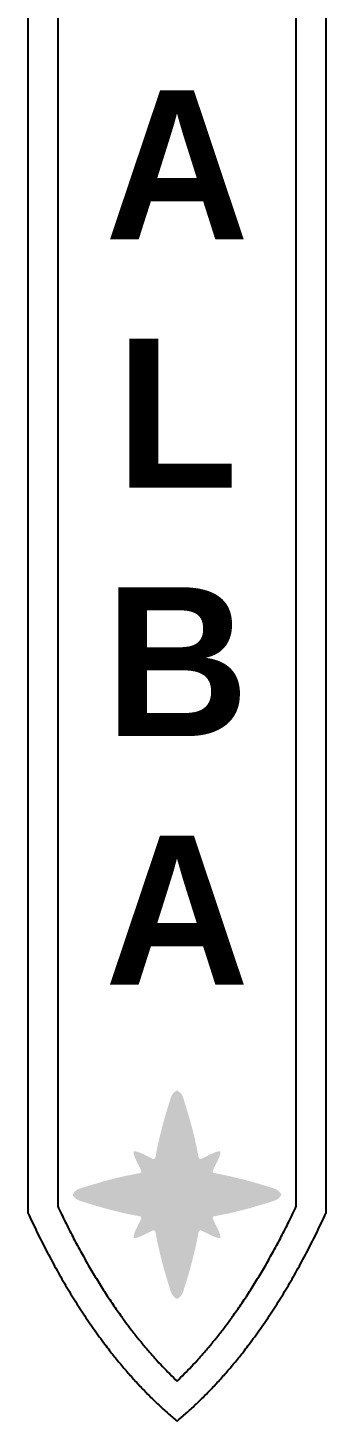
# Model space of a CAD drawing. Header units: metres. Extents: x -6.5 to 29.8, y -1.8 to 5.3.
# Drawn here: x 29.0078 to 29.1078, y 2.1491 to 2.6167 of the extents above; entities that cross this region are included whole.
import ezdxf

# ---------------------------------------------------------------- set-up
doc = ezdxf.new("R2010")
doc.units = ezdxf.units.M
for name, color, linetype, true_color in [('BANDERA$BORDE', 40, 'Continuous', 0xffbf00), ('BANDERA$ESTRELLAS$GRANDE', 252, 'Continuous', 0x696969), ('BANDERA$TEXTO', 5, 'Continuous', 0x0000ff)]:
    doc.layers.add(name, color=color, linetype=linetype, true_color=true_color)
doc.styles.add('Predeterminado', font='')
doc.styles.get('Predeterminado').set_extended_font_data('Arial')

msp = doc.modelspace()

# ---------------------------------------------------------------- hatches: boundary and pattern name
at = {"layer": 'BANDERA$ESTRELLAS$GRANDE', "extrusion": (0, 0, -1)}
msp.add_hatch(color=256, dxfattribs=at).paths.add_polyline_path([(-29.04578, 2.21688), (-29.04413, 2.21355), (-29.04394, 2.21313), (-29.04376, 2.21272), (-29.04368, 2.21252), (-29.04361, 2.21233), (-29.04354, 2.21214), (-29.04348, 2.21195), (-29.04345, 2.21186), (-29.04343, 2.21177), (-29.04341, 2.21168), (-29.04339, 2.21159), (-29.04337, 2.2115), (-29.04335, 2.21142), (-29.04334, 2.21133), (-29.04333, 2.21125), (-29.04333, 2.21117), (-29.04332, 2.21113), (-29.04332, 2.21108), (-29.04332, 2.21104), (-29.04332, 2.211), (-29.04332, 2.21096), (-29.04332, 2.21093), (-29.04333, 2.21089), (-29.04333, 2.21085), (-29.04333, 2.21081), (-29.04334, 2.21077), (-29.04334, 2.21073), (-29.04335, 2.2107), (-29.04336, 2.21066), (-29.04337, 2.21062), (-29.0434, 2.21062), (-29.04344, 2.21061), (-29.04348, 2.2106), (-29.04351, 2.2106), (-29.04355, 2.21059), (-29.04359, 2.21059), (-29.04363, 2.21058), (-29.04367, 2.21058), (-29.04371, 2.21058), (-29.04375, 2.21058), (-29.04379, 2.21058), (-29.04383, 2.21058), (-29.04387, 2.21058), (-29.04391, 2.21058), (-29.04399, 2.21059), (-29.04407, 2.2106), (-29.04416, 2.21061), (-29.04425, 2.21063), (-29.04433, 2.21065), (-29.04442, 2.21067), (-29.04451, 2.21069), (-29.0446, 2.21071), (-29.04469, 2.21074), (-29.04488, 2.2108), (-29.04507, 2.21087), (-29.04527, 2.21094), (-29.04546, 2.21102), (-29.04587, 2.2112), (-29.04957, 2.213), (-29.04959, 2.21301), (-29.04961, 2.21302), (-29.04963, 2.21303), (-29.04964, 2.21304), (-29.04966, 2.21304), (-29.04968, 2.21305), (-29.0497, 2.21306), (-29.04972, 2.21307), (-29.04974, 2.21307), (-29.04976, 2.21308), (-29.04978, 2.21308), (-29.0498, 2.21309), (-29.04983, 2.21309), (-29.04985, 2.21309), (-29.04987, 2.2131), (-29.04989, 2.2131), (-29.04991, 2.2131), (-29.04993, 2.2131), (-29.04995, 2.2131), (-29.04998, 2.2131), (-29.05, 2.2131), (-29.05002, 2.21309), (-29.05004, 2.21309), (-29.05006, 2.21309), (-29.05008, 2.21308), (-29.0501, 2.21308), (-29.05012, 2.21307), (-29.05014, 2.21307), (-29.05016, 2.21306), (-29.05018, 2.21305), (-29.0502, 2.21305), (-29.05022, 2.21304), (-29.05024, 2.21303), (-29.05025, 2.21302), (-29.05027, 2.21301), (-29.05029, 2.213), (-29.05031, 2.21299), (-29.05032, 2.21298), (-29.05034, 2.21296), (-29.05036, 2.21295), (-29.05037, 2.21294), (-29.05039, 2.21292), (-29.05041, 2.21291), (-29.05042, 2.2129), (-29.05044, 2.21288), (-29.05045, 2.21286), (-29.05046, 2.21285), (-29.05048, 2.21283), (-29.05049, 2.21281), (-29.0505, 2.2128), (-29.05052, 2.21278), (-29.05053, 2.21276), (-29.05054, 2.21274), (-29.05055, 2.21272), (-29.05056, 2.2127), (-29.05056, 2.21268), (-29.05057, 2.21267), (-29.05058, 2.21265), (-29.05059, 2.21263), (-29.05059, 2.21261), (-29.0506, 2.21259), (-29.0506, 2.21257), (-29.05061, 2.21255), (-29.05061, 2.21253), (-29.05103, 2.2103), (-29.05153, 2.20791), (-29.05209, 2.20547), (-29.05268, 2.20307), (-29.05343, 2.20026), (-29.05534, 2.19387), (-29.05567, 2.19285), (-29.05577, 2.19255), (-29.05588, 2.19228), (-29.05593, 2.19215), (-29.05598, 2.19202), (-29.05604, 2.1919), (-29.0561, 2.19179), (-29.05616, 2.19167), (-29.05622, 2.19156), (-29.05628, 2.19146), (-29.05632, 2.1914), (-29.05635, 2.19135), (-29.05639, 2.1913), (-29.05642, 2.19125), (-29.05646, 2.1912), (-29.0565, 2.19115), (-29.05654, 2.19111), (-29.05658, 2.19106), (-29.05662, 2.19101), (-29.05667, 2.19096), (-29.05671, 2.19092), (-29.05676, 2.19087), (-29.0568, 2.19083), (-29.05685, 2.19078), (-29.0569, 2.19074), (-29.05695, 2.19069), (-29.05706, 2.19061), (-29.05717, 2.19052), (-29.05729, 2.19044), (-29.05741, 2.19035), (-29.05755, 2.19027), (-29.05769, 2.19018), (-29.05784, 2.1901), (-29.05798, 2.19018), (-29.05813, 2.19027), (-29.05826, 2.19035), (-29.05838, 2.19044), (-29.0585, 2.19052), (-29.05862, 2.19061), (-29.05872, 2.19069), (-29.05877, 2.19074), (-29.05882, 2.19078), (-29.05887, 2.19083), (-29.05892, 2.19087), (-29.05896, 2.19092), (-29.05901, 2.19096), (-29.05905, 2.19101), (-29.05909, 2.19106), (-29.05913, 2.19111), (-29.05917, 2.19115), (-29.05921, 2.1912), (-29.05925, 2.19125), (-29.05928, 2.1913), (-29.05932, 2.19135), (-29.05936, 2.1914), (-29.05939, 2.19146), (-29.05945, 2.19156), (-29.05952, 2.19167), (-29.05958, 2.19179), (-29.05963, 2.1919), (-29.05969, 2.19202), (-29.05974, 2.19215), (-29.0598, 2.19228), (-29.0599, 2.19255), (-29.06, 2.19285), (-29.06152, 2.19776), (-29.06224, 2.20026), (-29.06299, 2.20307), (-29.06358, 2.20547), (-29.06414, 2.20791), (-29.06465, 2.2103), (-29.06506, 2.21253), (-29.06506, 2.21255), (-29.06507, 2.21257), (-29.06507, 2.21259), (-29.06508, 2.21261), (-29.06509, 2.21263), (-29.06509, 2.21265), (-29.0651, 2.21267), (-29.06511, 2.21268), (-29.06512, 2.2127), (-29.06513, 2.21272), (-29.06514, 2.21274), (-29.06515, 2.21276), (-29.06516, 2.21278), (-29.06517, 2.2128), (-29.06518, 2.21281), (-29.06519, 2.21283), (-29.06521, 2.21285), (-29.06522, 2.21286), (-29.06524, 2.21288), (-29.06525, 2.2129), (-29.06527, 2.21291), (-29.06528, 2.21292), (-29.0653, 2.21294), (-29.06531, 2.21295), (-29.06533, 2.21296), (-29.06535, 2.21298), (-29.06537, 2.21299), (-29.06538, 2.213), (-29.0654, 2.21301), (-29.06542, 2.21302), (-29.06544, 2.21303), (-29.06546, 2.21304), (-29.06547, 2.21305), (-29.06549, 2.21305), (-29.06551, 2.21306), (-29.06553, 2.21307), (-29.06555, 2.21307), (-29.06557, 2.21308), (-29.06559, 2.21308), (-29.06561, 2.21309), (-29.06563, 2.21309), (-29.06566, 2.21309), (-29.06568, 2.2131), (-29.0657, 2.2131), (-29.06572, 2.2131), (-29.06574, 2.2131), (-29.06576, 2.2131), (-29.06578, 2.2131), (-29.0658, 2.2131), (-29.06583, 2.21309), (-29.06585, 2.21309), (-29.06587, 2.21309), (-29.06589, 2.21308), (-29.06591, 2.21308), (-29.06593, 2.21307), (-29.06595, 2.21307), (-29.06597, 2.21306), (-29.06599, 2.21305), (-29.06601, 2.21304), (-29.06603, 2.21304), (-29.06605, 2.21303), (-29.06607, 2.21302), (-29.06608, 2.21301), (-29.0661, 2.213), (-29.06939, 2.21139), (-29.0698, 2.2112), (-29.07021, 2.21102), (-29.07041, 2.21094), (-29.0706, 2.21087), (-29.07079, 2.2108), (-29.07098, 2.21074), (-29.07107, 2.21071), (-29.07116, 2.21069), (-29.07125, 2.21067), (-29.07134, 2.21065), (-29.07143, 2.21063), (-29.07151, 2.21061), (-29.0716, 2.2106), (-29.07168, 2.21059), (-29.07177, 2.21058), (-29.07181, 2.21058), (-29.07185, 2.21058), (-29.07189, 2.21058), (-29.07193, 2.21058), (-29.07197, 2.21058), (-29.07201, 2.21058), (-29.07204, 2.21058), (-29.07208, 2.21059), (-29.07212, 2.21059), (-29.07216, 2.2106), (-29.0722, 2.2106), (-29.07223, 2.21061), (-29.07227, 2.21062), (-29.07231, 2.21062), (-29.07232, 2.21066), (-29.07232, 2.2107), (-29.07233, 2.21073), (-29.07234, 2.21077), (-29.07234, 2.21081), (-29.07234, 2.21085), (-29.07235, 2.21089), (-29.07235, 2.21093), (-29.07235, 2.21096), (-29.07235, 2.211), (-29.07235, 2.21104), (-29.07235, 2.21108), (-29.07235, 2.21113), (-29.07235, 2.21117), (-29.07234, 2.21125), (-29.07233, 2.21133), (-29.07232, 2.21142), (-29.0723, 2.2115), (-29.07229, 2.21159), (-29.07227, 2.21168), (-29.07224, 2.21177), (-29.07222, 2.21186), (-29.07219, 2.21195), (-29.07213, 2.21214), (-29.07207, 2.21233), (-29.07199, 2.21252), (-29.07191, 2.21272), (-29.07173, 2.21313), (-29.07154, 2.21355), (-29.06988, 2.21689), (-29.06987, 2.21691), (-29.06986, 2.21693), (-29.06986, 2.21695), (-29.06985, 2.21697), (-29.06984, 2.21699), (-29.06984, 2.21701), (-29.06983, 2.21703), (-29.06983, 2.21705), (-29.06983, 2.21707), (-29.06982, 2.21709), (-29.06982, 2.21711), (-29.06982, 2.21713), (-29.06982, 2.21715), (-29.06981, 2.21717), (-29.06981, 2.21719), (-29.06981, 2.21721), (-29.06982, 2.21723), (-29.06982, 2.21725), (-29.06982, 2.21727), (-29.06982, 2.21729), (-29.06983, 2.21731), (-29.06983, 2.21733), (-29.06983, 2.21735), (-29.06984, 2.21737), (-29.06984, 2.21739), (-29.06985, 2.21741), (-29.06986, 2.21743), (-29.06986, 2.21744), (-29.06987, 2.21746), (-29.06988, 2.21748), (-29.06989, 2.2175), (-29.0699, 2.21752), (-29.06991, 2.21753), (-29.06992, 2.21755), (-29.06993, 2.21757), (-29.06994, 2.21758), (-29.06995, 2.2176), (-29.06996, 2.21761), (-29.06998, 2.21763), (-29.06999, 2.21765), (-29.07, 2.21766), (-29.07002, 2.21768), (-29.07003, 2.21769), (-29.07005, 2.2177), (-29.07006, 2.21772), (-29.07008, 2.21773), (-29.07009, 2.21774), (-29.07011, 2.21775), (-29.07013, 2.21777), (-29.07014, 2.21778), (-29.07016, 2.21779), (-29.07018, 2.2178), (-29.0702, 2.21781), (-29.07022, 2.21781), (-29.07024, 2.21782), (-29.07025, 2.21783), (-29.07027, 2.21784), (-29.07029, 2.21784), (-29.07031, 2.21785), (-29.07033, 2.21786), (-29.07035, 2.21786), (-29.07037, 2.21786), (-29.07039, 2.21787), (-29.07261, 2.21828), (-29.07501, 2.21878), (-29.07746, 2.21935), (-29.07986, 2.21994), (-29.08267, 2.22069), (-29.08906, 2.2226), (-29.09008, 2.22293), (-29.09038, 2.22303), (-29.09065, 2.22313), (-29.09078, 2.22319), (-29.09091, 2.22324), (-29.09103, 2.2233), (-29.09115, 2.22335), (-29.09126, 2.22341), (-29.09137, 2.22348), (-29.09148, 2.22354), (-29.09153, 2.22358), (-29.09158, 2.22361), (-29.09163, 2.22365), (-29.09168, 2.22368), (-29.09173, 2.22372), (-29.09178, 2.22376), (-29.09183, 2.2238), (-29.09187, 2.22384), (-29.09192, 2.22388), (-29.09197, 2.22392), (-29.09201, 2.22397), (-29.09206, 2.22401), (-29.0921, 2.22406), (-29.09215, 2.22411), (-29.09219, 2.22416), (-29.09224, 2.22421), (-29.09232, 2.22432), (-29.09241, 2.22443), (-29.0925, 2.22455), (-29.09258, 2.22467), (-29.09267, 2.22481), (-29.09275, 2.22495), (-29.09284, 2.2251), (-29.09275, 2.22524), (-29.09267, 2.22538), (-29.09258, 2.22552), (-29.0925, 2.22564), (-29.09241, 2.22576), (-29.09232, 2.22587), (-29.09224, 2.22598), (-29.09219, 2.22603), (-29.09215, 2.22608), (-29.0921, 2.22613), (-29.09206, 2.22618), (-29.09201, 2.22622), (-29.09197, 2.22627), (-29.09192, 2.22631), (-29.09187, 2.22635), (-29.09183, 2.22639), (-29.09178, 2.22643), (-29.09173, 2.22647), (-29.09168, 2.22651), (-29.09163, 2.22654), (-29.09158, 2.22658), (-29.09153, 2.22661), (-29.09148, 2.22665), (-29.09137, 2.22671), (-29.09126, 2.22678), (-29.09115, 2.22684), (-29.09103, 2.22689), (-29.09091, 2.22695), (-29.09078, 2.227), (-29.09065, 2.22706), (-29.09038, 2.22716), (-29.09008, 2.22726), (-29.08517, 2.22878), (-29.08267, 2.2295), (-29.07986, 2.23025), (-29.07746, 2.23084), (-29.07501, 2.23141), (-29.07261, 2.23191), (-29.07039, 2.23232), (-29.07037, 2.23233), (-29.07035, 2.23233), (-29.07033, 2.23233), (-29.07031, 2.23234), (-29.07029, 2.23235), (-29.07027, 2.23235), (-29.07025, 2.23236), (-29.07024, 2.23237), (-29.07022, 2.23238), (-29.0702, 2.23238), (-29.07018, 2.23239), (-29.07016, 2.2324), (-29.07014, 2.23241), (-29.07013, 2.23242), (-29.07011, 2.23244), (-29.07009, 2.23245), (-29.07008, 2.23246), (-29.07006, 2.23247), (-29.07005, 2.23249), (-29.07003, 2.2325), (-29.07002, 2.23251), (-29.07, 2.23253), (-29.06999, 2.23254), (-29.06998, 2.23256), (-29.06996, 2.23258), (-29.06995, 2.23259), (-29.06994, 2.23261), (-29.06993, 2.23262), (-29.06992, 2.23264), (-29.06991, 2.23266), (-29.0699, 2.23267), (-29.06989, 2.23269), (-29.06988, 2.23271), (-29.06987, 2.23273), (-29.06986, 2.23275), (-29.06986, 2.23276), (-29.06985, 2.23278), (-29.06984, 2.2328), (-29.06984, 2.23282), (-29.06983, 2.23284), (-29.06983, 2.23286), (-29.06983, 2.23288), (-29.06982, 2.2329), (-29.06982, 2.23292), (-29.06982, 2.23294), (-29.06982, 2.23296), (-29.06981, 2.23298), (-29.06981, 2.233), (-29.06981, 2.23302), (-29.06982, 2.23304), (-29.06982, 2.23306), (-29.06982, 2.23308), (-29.06982, 2.2331), (-29.06983, 2.23312), (-29.06983, 2.23314), (-29.06983, 2.23316), (-29.06984, 2.23318), (-29.06984, 2.2332), (-29.06985, 2.23322), (-29.06986, 2.23324), (-29.06986, 2.23326), (-29.06987, 2.23328), (-29.06988, 2.2333), (-29.07154, 2.23665), (-29.07173, 2.23706), (-29.07191, 2.23747), (-29.07199, 2.23767), (-29.07207, 2.23786), (-29.07213, 2.23805), (-29.07219, 2.23824), (-29.07222, 2.23833), (-29.07224, 2.23842), (-29.07227, 2.23851), (-29.07229, 2.2386), (-29.0723, 2.23869), (-29.07232, 2.23877), (-29.07233, 2.23886), (-29.07234, 2.23894), (-29.07235, 2.23902), (-29.07235, 2.23907), (-29.07235, 2.23911), (-29.07235, 2.23915), (-29.07235, 2.23919), (-29.07235, 2.23923), (-29.07235, 2.23926), (-29.07235, 2.2393), (-29.07234, 2.23934), (-29.07234, 2.23938), (-29.07234, 2.23942), (-29.07233, 2.23946), (-29.07232, 2.23949), (-29.07232, 2.23953), (-29.07231, 2.23957), (-29.07227, 2.23957), (-29.07223, 2.23958), (-29.0722, 2.23959), (-29.07216, 2.23959), (-29.07212, 2.2396), (-29.07208, 2.2396), (-29.07204, 2.23961), (-29.07201, 2.23961), (-29.07197, 2.23961), (-29.07193, 2.23961), (-29.07189, 2.23961), (-29.07185, 2.23961), (-29.07181, 2.23961), (-29.07177, 2.23961), (-29.07168, 2.2396), (-29.0716, 2.23959), (-29.07151, 2.23958), (-29.07143, 2.23956), (-29.07134, 2.23955), (-29.07125, 2.23953), (-29.07116, 2.2395), (-29.07107, 2.23948), (-29.07098, 2.23945), (-29.07079, 2.23939), (-29.0706, 2.23932), (-29.07041, 2.23925), (-29.07021, 2.23917), (-29.0698, 2.23899), (-29.06939, 2.2388), (-29.06604, 2.23714), (-29.06602, 2.23713), (-29.066, 2.23712), (-29.06598, 2.23712), (-29.06596, 2.23711), (-29.06594, 2.2371), (-29.06593, 2.2371), (-29.06591, 2.23709), (-29.06589, 2.23709), (-29.06587, 2.23708), (-29.06585, 2.23708), (-29.06583, 2.23708), (-29.06581, 2.23708), (-29.06578, 2.23707), (-29.06576, 2.23707), (-29.06574, 2.23707), (-29.06572, 2.23707), (-29.0657, 2.23707), (-29.06568, 2.23708), (-29.06566, 2.23708), (-29.06564, 2.23708), (-29.06562, 2.23708), (-29.0656, 2.23709), (-29.06558, 2.23709), (-29.06556, 2.2371), (-29.06554, 2.2371), (-29.06552, 2.23711), (-29.06551, 2.23712), (-29.06549, 2.23712), (-29.06547, 2.23713), (-29.06545, 2.23714), (-29.06543, 2.23715), (-29.06542, 2.23716), (-29.0654, 2.23717), (-29.06538, 2.23718), (-29.06537, 2.23719), (-29.06535, 2.2372), (-29.06533, 2.23721), (-29.06532, 2.23722), (-29.0653, 2.23723), (-29.06529, 2.23725), (-29.06527, 2.23726), (-29.06526, 2.23728), (-29.06524, 2.23729), (-29.06523, 2.2373), (-29.06521, 2.23732), (-29.0652, 2.23734), (-29.06519, 2.23735), (-29.06518, 2.23737), (-29.06517, 2.23739), (-29.06515, 2.2374), (-29.06514, 2.23742), (-29.06513, 2.23744), (-29.06513, 2.23746), (-29.06512, 2.23748), (-29.06511, 2.23749), (-29.0651, 2.23751), (-29.06509, 2.23753), (-29.06509, 2.23755), (-29.06508, 2.23757), (-29.06508, 2.23759), (-29.06507, 2.23761), (-29.06507, 2.23763), (-29.06506, 2.23765), (-29.06465, 2.23987), (-29.06415, 2.24227), (-29.06359, 2.24472), (-29.06299, 2.24712), (-29.06224, 2.24993), (-29.06033, 2.25632), (-29.06, 2.25734), (-29.0599, 2.25764), (-29.0598, 2.25791), (-29.05974, 2.25804), (-29.05969, 2.25817), (-29.05963, 2.25829), (-29.05958, 2.25841), (-29.05952, 2.25852), (-29.05945, 2.25863), (-29.05939, 2.25873), (-29.05936, 2.25879), (-29.05932, 2.25884), (-29.05928, 2.25889), (-29.05925, 2.25894), (-29.05921, 2.25899), (-29.05917, 2.25904), (-29.05913, 2.25908), (-29.05909, 2.25913), (-29.05905, 2.25918), (-29.05901, 2.25923), (-29.05896, 2.25927), (-29.05892, 2.25932), (-29.05887, 2.25936), (-29.05882, 2.25941), (-29.05877, 2.25945), (-29.05872, 2.2595), (-29.05862, 2.25958), (-29.0585, 2.25967), (-29.05838, 2.25975), (-29.05826, 2.25984), (-29.05813, 2.25993), (-29.05798, 2.26001), (-29.05784, 2.2601), (-29.05769, 2.26001), (-29.05755, 2.25993), (-29.05741, 2.25984), (-29.05729, 2.25975), (-29.05717, 2.25967), (-29.05706, 2.25958), (-29.05695, 2.2595), (-29.0569, 2.25945), (-29.05685, 2.25941), (-29.0568, 2.25936), (-29.05676, 2.25932), (-29.05671, 2.25927), (-29.05667, 2.25923), (-29.05662, 2.25918), (-29.05658, 2.25913), (-29.05654, 2.25908), (-29.0565, 2.25904), (-29.05646, 2.25899), (-29.05642, 2.25894), (-29.05639, 2.25889), (-29.05635, 2.25884), (-29.05632, 2.25879), (-29.05628, 2.25873), (-29.05622, 2.25863), (-29.05616, 2.25852), (-29.0561, 2.25841), (-29.05604, 2.25829), (-29.05598, 2.25817), (-29.05593, 2.25804), (-29.05588, 2.25791), (-29.05577, 2.25764), (-29.05567, 2.25734), (-29.05415, 2.25243), (-29.05343, 2.24993), (-29.05268, 2.24712), (-29.05209, 2.24472), (-29.05153, 2.24227), (-29.05102, 2.23987), (-29.05061, 2.23765), (-29.05061, 2.23763), (-29.0506, 2.23761), (-29.0506, 2.23759), (-29.05059, 2.23757), (-29.05059, 2.23755), (-29.05058, 2.23753), (-29.05057, 2.23751), (-29.05056, 2.23749), (-29.05056, 2.23748), (-29.05055, 2.23746), (-29.05054, 2.23744), (-29.05053, 2.23742), (-29.05052, 2.2374), (-29.05051, 2.23739), (-29.0505, 2.23737), (-29.05048, 2.23735), (-29.05047, 2.23734), (-29.05046, 2.23732), (-29.05044, 2.2373), (-29.05043, 2.23729), (-29.05042, 2.23728), (-29.0504, 2.23726), (-29.05039, 2.23725), (-29.05037, 2.23723), (-29.05036, 2.23722), (-29.05034, 2.23721), (-29.05032, 2.2372), (-29.05031, 2.23719), (-29.05029, 2.23718), (-29.05027, 2.23717), (-29.05026, 2.23716), (-29.05024, 2.23715), (-29.05022, 2.23714), (-29.0502, 2.23713), (-29.05019, 2.23712), (-29.05017, 2.23712), (-29.05015, 2.23711), (-29.05013, 2.2371), (-29.05011, 2.2371), (-29.05009, 2.23709), (-29.05007, 2.23709), (-29.05005, 2.23708), (-29.05003, 2.23708), (-29.05001, 2.23708), (-29.04999, 2.23708), (-29.04997, 2.23707), (-29.04995, 2.23707), (-29.04993, 2.23707), (-29.04991, 2.23707), (-29.04989, 2.23707), (-29.04987, 2.23708), (-29.04985, 2.23708), (-29.04983, 2.23708), (-29.04981, 2.23708), (-29.04979, 2.23709), (-29.04977, 2.23709), (-29.04975, 2.2371), (-29.04973, 2.2371), (-29.04971, 2.23711), (-29.04969, 2.23712), (-29.04967, 2.23712), (-29.04965, 2.23713), (-29.04964, 2.23714), (-29.04629, 2.2388), (-29.04587, 2.23899), (-29.04546, 2.23917), (-29.04527, 2.23925), (-29.04507, 2.23932), (-29.04488, 2.23939), (-29.04469, 2.23945), (-29.0446, 2.23948), (-29.04451, 2.2395), (-29.04442, 2.23953), (-29.04433, 2.23955), (-29.04425, 2.23956), (-29.04416, 2.23958), (-29.04407, 2.23959), (-29.04399, 2.2396), (-29.04391, 2.23961), (-29.04387, 2.23961), (-29.04383, 2.23961), (-29.04379, 2.23961), (-29.04375, 2.23961), (-29.04371, 2.23961), (-29.04367, 2.23961), (-29.04363, 2.23961), (-29.04359, 2.2396), (-29.04355, 2.2396), (-29.04351, 2.23959), (-29.04348, 2.23959), (-29.04344, 2.23958), (-29.0434, 2.23957), (-29.04337, 2.23957), (-29.04336, 2.23953), (-29.04335, 2.23949), (-29.04334, 2.23946), (-29.04334, 2.23942), (-29.04333, 2.23938), (-29.04333, 2.23934), (-29.04333, 2.2393), (-29.04332, 2.23926), (-29.04332, 2.23923), (-29.04332, 2.23919), (-29.04332, 2.23915), (-29.04332, 2.23911), (-29.04332, 2.23907), (-29.04333, 2.23902), (-29.04333, 2.23894), (-29.04334, 2.23886), (-29.04335, 2.23877), (-29.04337, 2.23869), (-29.04339, 2.2386), (-29.04341, 2.23851), (-29.04343, 2.23842), (-29.04345, 2.23833), (-29.04348, 2.23824), (-29.04354, 2.23805), (-29.04361, 2.23786), (-29.04368, 2.23767), (-29.04376, 2.23747), (-29.04394, 2.23706), (-29.04413, 2.23665), (-29.04579, 2.2333), (-29.0458, 2.23328), (-29.04581, 2.23326), (-29.04582, 2.23324), (-29.04582, 2.23322), (-29.04583, 2.2332), (-29.04583, 2.23318), (-29.04584, 2.23316), (-29.04584, 2.23314), (-29.04585, 2.23312), (-29.04585, 2.2331), (-29.04585, 2.23308), (-29.04586, 2.23306), (-29.04586, 2.23304), (-29.04586, 2.23302), (-29.04586, 2.233), (-29.04586, 2.23298), (-29.04586, 2.23296), (-29.04586, 2.23294), (-29.04585, 2.23292), (-29.04585, 2.2329), (-29.04585, 2.23288), (-29.04584, 2.23286), (-29.04584, 2.23284), (-29.04583, 2.23282), (-29.04583, 2.2328), (-29.04582, 2.23278), (-29.04582, 2.23276), (-29.04581, 2.23275), (-29.0458, 2.23273), (-29.04579, 2.23271), (-29.04578, 2.23269), (-29.04578, 2.23267), (-29.04577, 2.23266), (-29.04576, 2.23264), (-29.04575, 2.23262), (-29.04573, 2.23261), (-29.04572, 2.23259), (-29.04571, 2.23258), (-29.0457, 2.23256), (-29.04568, 2.23254), (-29.04567, 2.23253), (-29.04566, 2.23251), (-29.04564, 2.2325), (-29.04563, 2.23249), (-29.04561, 2.23247), (-29.0456, 2.23246), (-29.04558, 2.23245), (-29.04556, 2.23244), (-29.04555, 2.23242), (-29.04553, 2.23241), (-29.04551, 2.2324), (-29.04549, 2.23239), (-29.04547, 2.23238), (-29.04546, 2.23238), (-29.04544, 2.23237), (-29.04542, 2.23236), (-29.0454, 2.23235), (-29.04538, 2.23235), (-29.04536, 2.23234), (-29.04534, 2.23233), (-29.04532, 2.23233), (-29.0453, 2.23233), (-29.04529, 2.23232), (-29.04306, 2.23191), (-29.04067, 2.23141), (-29.03821, 2.23084), (-29.03581, 2.23025), (-29.033, 2.2295), (-29.02661, 2.22759), (-29.02559, 2.22726), (-29.02529, 2.22716), (-29.02502, 2.22706), (-29.02489, 2.227), (-29.02476, 2.22695), (-29.02464, 2.22689), (-29.02453, 2.22684), (-29.02441, 2.22678), (-29.0243, 2.22671), (-29.0242, 2.22665), (-29.02414, 2.22661), (-29.02409, 2.22658), (-29.02404, 2.22654), (-29.02399, 2.22651), (-29.02394, 2.22647), (-29.0239, 2.22643), (-29.02385, 2.22639), (-29.0238, 2.22635), (-29.02375, 2.22631), (-29.02371, 2.22627), (-29.02366, 2.22622), (-29.02361, 2.22618), (-29.02357, 2.22613), (-29.02352, 2.22608), (-29.02348, 2.22603), (-29.02344, 2.22598), (-29.02335, 2.22587), (-29.02326, 2.22576), (-29.02318, 2.22564), (-29.02309, 2.22552), (-29.02301, 2.22538), (-29.02292, 2.22524), (-29.02284, 2.2251), (-29.02292, 2.22495), (-29.02301, 2.22481), (-29.02309, 2.22467), (-29.02318, 2.22455), (-29.02326, 2.22443), (-29.02335, 2.22432), (-29.02344, 2.22421), (-29.02348, 2.22416), (-29.02352, 2.22411), (-29.02357, 2.22406), (-29.02361, 2.22401), (-29.02366, 2.22397), (-29.02371, 2.22392), (-29.02375, 2.22388), (-29.0238, 2.22384), (-29.02385, 2.2238), (-29.0239, 2.22376), (-29.02394, 2.22372), (-29.02399, 2.22368), (-29.02404, 2.22365), (-29.02409, 2.22361), (-29.02414, 2.22358), (-29.0242, 2.22354), (-29.0243, 2.22348), (-29.02441, 2.22341), (-29.02453, 2.22335), (-29.02464, 2.2233), (-29.02476, 2.22324), (-29.02489, 2.22319), (-29.02502, 2.22313), (-29.02529, 2.22303), (-29.02559, 2.22293), (-29.0305, 2.22141), (-29.033, 2.22069), (-29.03581, 2.21994), (-29.03821, 2.21935), (-29.04067, 2.21878), (-29.04306, 2.21828), (-29.04529, 2.21787), (-29.0453, 2.21786), (-29.04532, 2.21786), (-29.04534, 2.21786), (-29.04536, 2.21785), (-29.04538, 2.21784), (-29.0454, 2.21784), (-29.04542, 2.21783), (-29.04544, 2.21782), (-29.04546, 2.21781), (-29.04547, 2.21781), (-29.04549, 2.2178), (-29.04551, 2.21779), (-29.04553, 2.21778), (-29.04555, 2.21777), (-29.04556, 2.21775), (-29.04558, 2.21774), (-29.0456, 2.21773), (-29.04561, 2.21772), (-29.04563, 2.2177), (-29.04564, 2.21769), (-29.04566, 2.21768), (-29.04567, 2.21766), (-29.04568, 2.21765), (-29.0457, 2.21763), (-29.04571, 2.21761), (-29.04572, 2.2176), (-29.04573, 2.21758), (-29.04575, 2.21757), (-29.04576, 2.21755), (-29.04577, 2.21753), (-29.04578, 2.21752), (-29.04578, 2.2175), (-29.04579, 2.21748), (-29.0458, 2.21746), (-29.04581, 2.21744), (-29.04582, 2.21743), (-29.04582, 2.21741), (-29.04583, 2.21739), (-29.04583, 2.21737), (-29.04584, 2.21735), (-29.04584, 2.21733), (-29.04585, 2.21731), (-29.04585, 2.21729), (-29.04585, 2.21727), (-29.04586, 2.21725), (-29.04586, 2.21723), (-29.04586, 2.21721), (-29.04586, 2.21719), (-29.04586, 2.21717), (-29.04586, 2.21715), (-29.04586, 2.21713), (-29.04585, 2.21711), (-29.04585, 2.21709), (-29.04585, 2.21707), (-29.04584, 2.21705), (-29.04584, 2.21703), (-29.04583, 2.21701), (-29.04583, 2.21699), (-29.04582, 2.21697), (-29.04582, 2.21695), (-29.04581, 2.21693), (-29.0458, 2.21691), (-29.04579, 2.21689)], flags=0)

# ---------------------------------------------------------------- linework, layer by layer
at = {"layer": 'BANDERA$BORDE'}
for points in [[(29.10784, 2.21897), (29.10784, 3.00176), (29.00784, 3.00176), (29.00784, 2.21897)], [(29.09784, 2.22119), (29.09784, 2.99176), (29.01784, 2.99176), (29.01784, 2.22119)]]:
    msp.add_lwpolyline(points, dxfattribs=at)
for points in [[(29.01784, 2.22119), (29.03522, 2.18422), (29.05784, 2.16253)], [(29.05784, 2.16253), (29.08045, 2.18422), (29.09784, 2.22119)], [(29.00784, 2.21897), (29.02889, 2.17334), (29.05784, 2.1491)], [(29.05784, 2.1491), (29.08678, 2.17334), (29.10784, 2.21897)]]:
    msp.add_open_spline(points, degree=2, dxfattribs=at)

# ---------------------------------------------------------------- texts
at = {"layer": 'BANDERA$TEXTO', "insert": (29.05784, 2.59567), "char_height": 0.05, "width": 0.1873626, "attachment_point": 2, "style": 'Predeterminado'}
msp.add_mtext('{\\fBahnschrift|b1;A}\\P{\\fBahnschrift|b1;L}\\P{\\fBahnschrift|b1;B}\\P{\\fBahnschrift|b1;A}\\P', dxfattribs=at)

doc.saveas('drawing.dxf')
